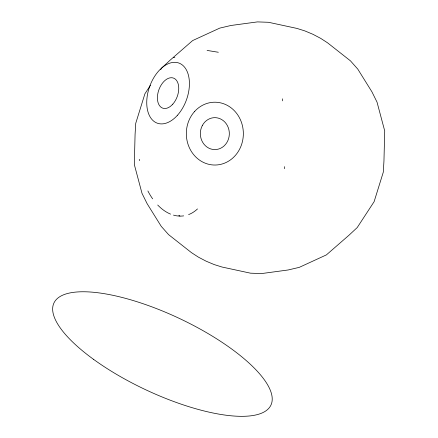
<?xml version="1.0" encoding="UTF-8"?>
<svg xmlns="http://www.w3.org/2000/svg" width="438" height="438" viewBox="0 0 438 438"><rect width="100%" height="100%" fill="white"/><g stroke="black" fill="none" stroke-linecap="round" stroke-linejoin="round"><path stroke-width="0.66" d="M150.42 85.361L144.907 93.803L135.736 123.324L135.074 134.526L134.313 164.524L142.005 193.35L147.097 203.632L161.239 226.347L168.586 234.626L191.461 252.638L198.37 257.117L206.128 261.19L214.209 264.574L222.061 267.038L250.52 273.181L261.585 273.569L288.1 269.983L299.274 267.355L326.381 254.905L349.015 235.201L357.222 227.552L374.123 201.666L383.294 172.145L383.956 160.943L384.717 130.94L377.025 102.12L371.933 91.838L357.791 69.122L350.444 60.838L327.569 42.825L320.66 38.347L312.902 34.279L304.821 30.895L296.969 28.426L268.51 22.289L257.445 21.9L230.93 25.486L219.756 28.114L192.649 40.564L170.015 60.269L161.808 67.917L160.708 69.609M173.541 57.674L174.861 57.389M207.092 50.425L218.332 52.259M178.846 215.25L179.898 216.109M282.532 98.818L282.592 100.855M284.596 166.664L284.662 168.696M183.686 215.874A55.467 35.757 81.2 0 1 173.492 215.124M170.59 214.122A55.467 35.757 81.2 0 1 157.713 205.028M152.643 198.847A55.467 35.757 81.2 0 1 147.885 190.957M139.393 160.631A55.467 35.757 81.2 0 1 139.295 159.339M197.5 208.926A55.467 35.757 81.2 0 1 188.581 214.609M93.644 359.417A119.913 39.436 25.2 0 0 270.93 405.101A119.913 39.436 25.2 0 0 122.722 297.616A119.913 39.436 25.2 0 0 93.644 359.417M172.78 104.173A15.976 9.789 -70.3 0 0 174.012 78.298A15.976 9.789 -70.3 0 0 157.428 96.858A15.976 9.789 -70.3 0 0 172.78 104.173M177.489 115.232A31.952 19.573 -70.3 0 0 179.952 63.488A31.952 19.573 -70.3 0 0 146.785 100.603A31.952 19.573 -70.3 0 0 177.489 115.232M202.34 125.514A15.976 14.503 89.9 0 0 214.719 149.593A15.976 14.503 89.9 0 0 227.453 125.75A15.976 14.503 89.9 0 0 202.34 125.514M194.499 111.602A31.41 28.514 89.9 0 0 207.7 164.031A31.41 28.514 89.9 0 0 242.313 125.224A31.41 28.514 89.9 0 0 194.499 111.602"/></g></svg>
